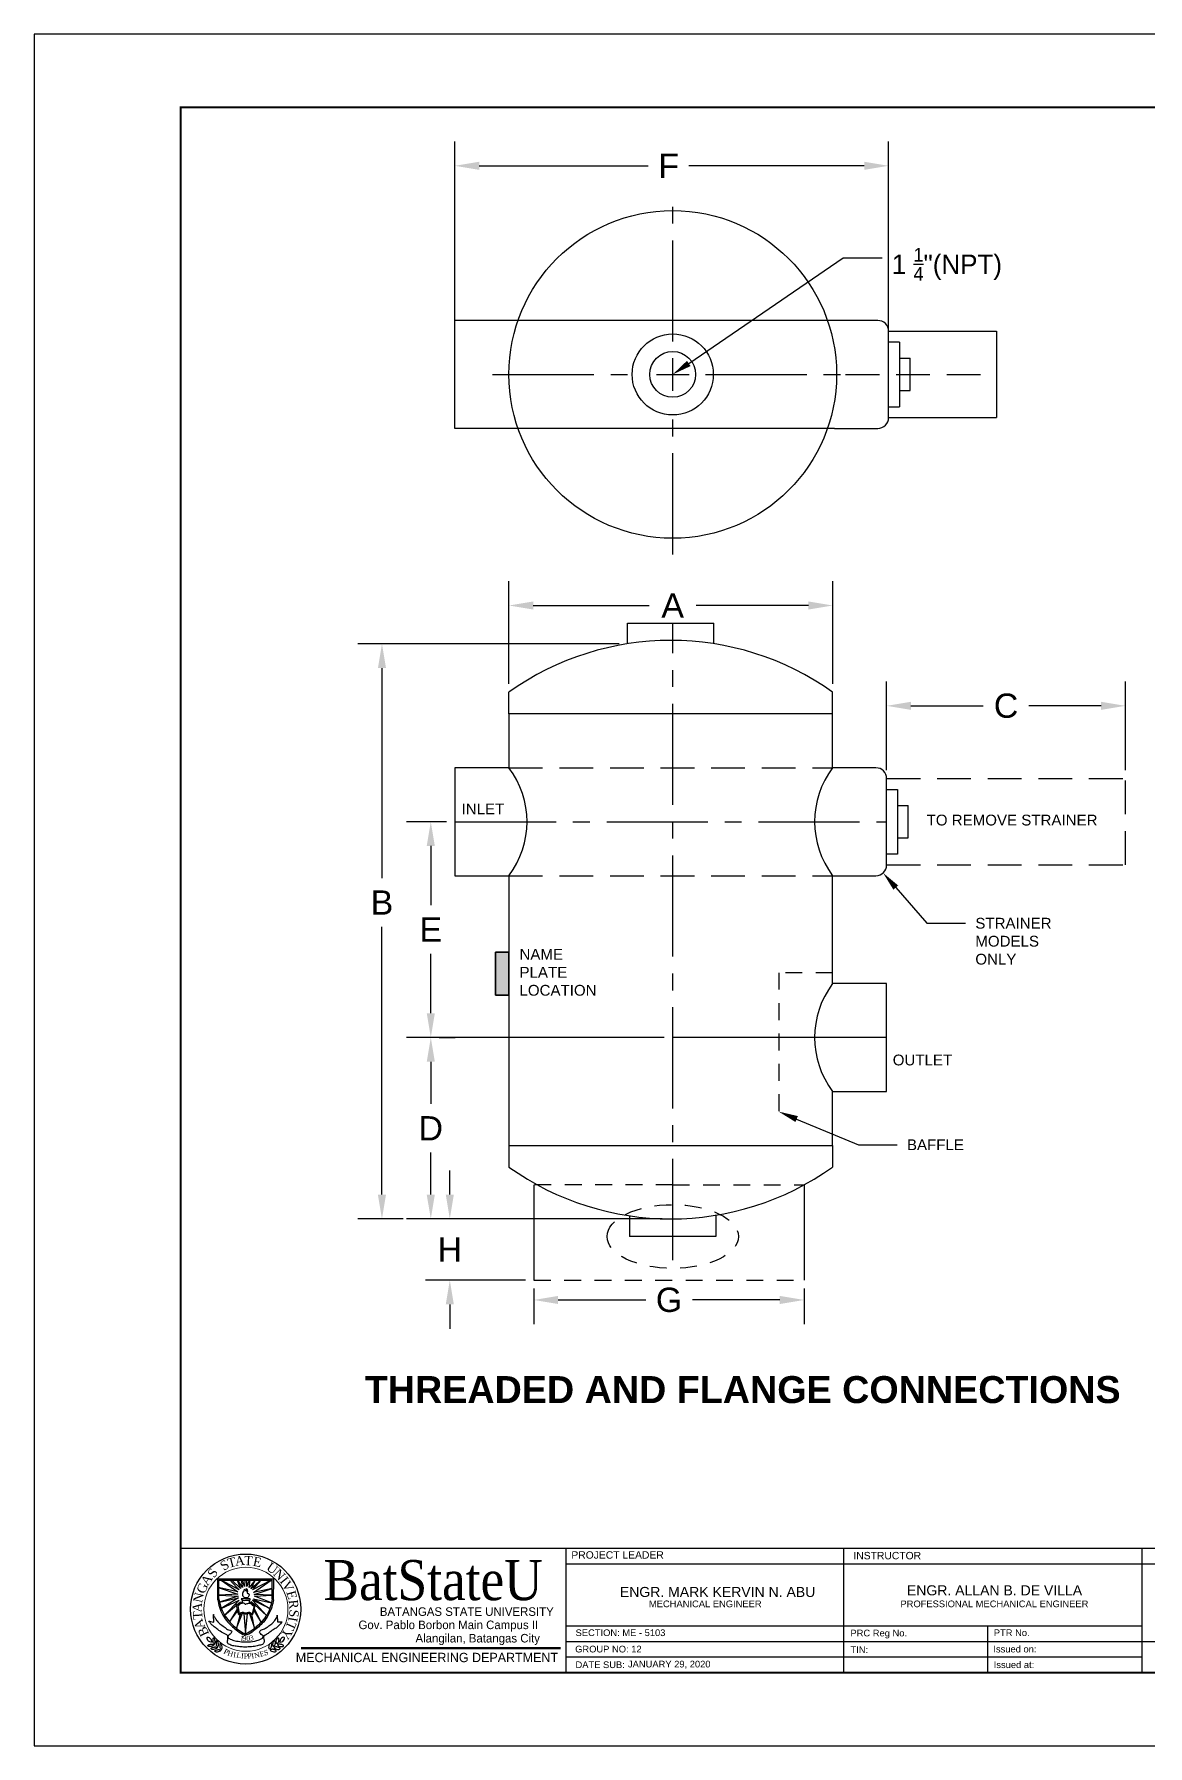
# Model space of a CAD drawing. Header units: inches. Extents: x 57.7 to 75.7, y 31.8 to 44.5.
# Drawn here: x 57.69 to 65.94, y 31.82 to 44.51 of the extents above; entities that cross this region are included whole.
import ezdxf
from ezdxf import colors
from ezdxf.entities.mleader import LeaderData, LeaderLine
from ezdxf.enums import TextEntityAlignment as Align
from ezdxf.math import Vec2, Vec3

# ---------------------------------------------------------------- set-up
doc = ezdxf.new("R2010")
doc.units = ezdxf.units.IN
doc.header["$MEASUREMENT"] = 0
for name, pattern in [('CENTER2', [1.125, 0.75, -0.125, 0.125, -0.125]), ('DASHED2', [0.375, 0.25, -0.125]), ('HIDDEN2', [0.1875, 0.125, -0.0625])]:
    doc.linetypes.add(name, pattern=pattern)
doc.layers.add('.1', color=1, linetype='Continuous')
doc.layers.add('template', color=7, linetype='Continuous')
doc.styles.add('arial', font='arial.ttf')
doc.styles.add('CGOTHIC', font='GOTHIC.TTF')
doc.styles.add('GARAMOND', font='GARA.TTF')
doc.dimstyles.get("Standard").update_dxf_attribs({"dimtxt": 0.18, "dimasz": 0.18, "dimexe": 0.18, "dimexo": 0.0625, "dimgap": 0.09, "dimtad": 0, "dimtih": 1, "dimtoh": 1, "dimdec": 4, "dimzin": 0, "dimdsep": 46, "dimtxsty": 'Standard', "dimcen": 0.09, "dimadec": 0, "dimazin": 0, "dimtfac": 1, "dimtdec": 4, "dimtofl": 0, "dimtmove": 0, "dimatfit": 3, "dimfxl": 1, "dimtolj": 1, "dimtzin": 0, "dimarcsym": 0})

# ---------------------------------------------------------------- blocks, each defined once
blk = doc.blocks.new('*U1')
at = {"color": 0, "linetype": 'CENTER2', "transparency": 16777216}
for p, q in [((0, 0.243), (0, 1.335)), ((-1.335, 0), (-0.243, 0)), ((0.243, 0), (1.335, 0)), ((0, -1.335), (0, -0.243))]:
    blk.add_line(p, q, dxfattribs=at)
at = {"color": 0, "linetype": 'Continuous', "transparency": 16777216}
for p, q in [((-0.121, 0), (0.121, 0)), ((0, -0.121), (0, 0.121))]:
    blk.add_line(p, q, dxfattribs=at)
blk = doc.blocks.new('*D2')
at = {"color": 0, "lineweight": -2, "transparency": 16777216}
for p, q in [((60.804, 41.655), (60.804, 43.719)), ((64.018, 41.735), (64.018, 43.719)), ((60.984, 43.539), (62.237, 43.539)), ((63.838, 43.539), (62.538, 43.539))]:
    blk.add_line(p, q, dxfattribs=at)
at = {"color": 0, "transparency": 16777216}
for points in [[(60.984, 43.569), (60.984, 43.509), (60.804, 43.539)], [(63.838, 43.569), (63.838, 43.509), (64.018, 43.539)]]:
    blk.add_solid(points, dxfattribs=at)
at = {"layer": 'Defpoints', "color": 0, "transparency": 16777216}
for p in [(64.018, 43.539), (64.018, 41.672), (60.804, 41.592)]:
    blk.add_point(p, dxfattribs=at)
at = {"color": 0, "transparency": 16777216, "insert": (62.388, 43.539), "char_height": 0.18, "width": 0.30704, "attachment_point": 5, "style": 'arial'}
blk.add_mtext('\\A1;F', dxfattribs=at)
blk = doc.blocks.new('*D3')
at = {"color": 0, "lineweight": -2, "transparency": 16777216}
for p, q in [((61.204, 39.698), (61.204, 40.459)), ((63.604, 39.698), (63.604, 40.459)), ((61.384, 40.279), (62.244, 40.279)), ((63.424, 40.279), (62.593, 40.279))]:
    blk.add_line(p, q, dxfattribs=at)
at = {"color": 0, "transparency": 16777216}
for points in [[(61.384, 40.309), (61.384, 40.249), (61.204, 40.279)], [(63.424, 40.309), (63.424, 40.249), (63.604, 40.279)]]:
    blk.add_solid(points, dxfattribs=at)
at = {"layer": 'Defpoints', "color": 0, "transparency": 16777216}
for p in [(63.604, 40.279), (61.204, 39.636), (63.604, 39.636)]:
    blk.add_point(p, dxfattribs=at)
at = {"color": 0, "transparency": 16777216, "insert": (62.418, 40.279), "char_height": 0.18, "attachment_point": 5, "style": 'arial'}
blk.add_mtext('\\A1;A', dxfattribs=at)
blk = doc.blocks.new('*D4')
at = {"color": 0, "lineweight": -2, "transparency": 16777216}
for p, q in [((64.004, 39.058), (64.004, 39.715)), ((65.774, 39.058), (65.774, 39.715)), ((64.184, 39.535), (64.719, 39.535)), ((65.594, 39.535), (65.059, 39.535))]:
    blk.add_line(p, q, dxfattribs=at)
at = {"color": 0, "transparency": 16777216}
for points in [[(64.184, 39.565), (64.184, 39.505), (64.004, 39.535)], [(65.594, 39.565), (65.594, 39.505), (65.774, 39.535)]]:
    blk.add_solid(points, dxfattribs=at)
at = {"layer": 'Defpoints', "color": 0, "transparency": 16777216}
for p in [(65.774, 39.535), (64.004, 38.996), (65.774, 38.996)]:
    blk.add_point(p, dxfattribs=at)
at = {"color": 0, "transparency": 16777216, "insert": (64.889, 39.535), "char_height": 0.18, "attachment_point": 5, "style": 'arial'}
blk.add_mtext('\\A1;C', dxfattribs=at)
blk = doc.blocks.new('*D5')
at = {"color": 0, "lineweight": -2, "transparency": 16777216}
for p, q in [((60.741, 38.676), (60.445, 38.676)), ((60.625, 38.496), (60.625, 38.056)), ((60.625, 37.256), (60.625, 37.696)), ((62.356, 37.076), (60.445, 37.076))]:
    blk.add_line(p, q, dxfattribs=at)
at = {"color": 0, "transparency": 16777216}
for points in [[(60.595, 38.496), (60.655, 38.496), (60.625, 38.676)], [(60.595, 37.256), (60.655, 37.256), (60.625, 37.076)]]:
    blk.add_solid(points, dxfattribs=at)
at = {"layer": 'Defpoints', "color": 0, "transparency": 16777216}
for p in [(60.804, 38.676), (60.625, 37.076), (62.418, 37.076)]:
    blk.add_point(p, dxfattribs=at)
at = {"color": 0, "transparency": 16777216, "insert": (60.625, 37.876), "char_height": 0.18, "attachment_point": 5, "style": 'arial'}
blk.add_mtext('\\A1;E', dxfattribs=at)
blk = doc.blocks.new('*D6')
at = {"color": 0, "lineweight": -2, "transparency": 16777216}
for p, q in [((60.688, 37.076), (60.805, 37.076)), ((60.625, 36.896), (60.625, 36.583)), ((60.625, 35.911), (60.625, 36.223)), ((62.036, 35.731), (60.445, 35.731))]:
    blk.add_line(p, q, dxfattribs=at)
at = {"color": 0, "transparency": 16777216}
for points in [[(60.595, 36.896), (60.655, 36.896), (60.625, 37.076)], [(60.595, 35.911), (60.655, 35.911), (60.625, 35.731)]]:
    blk.add_solid(points, dxfattribs=at)
at = {"layer": 'Defpoints', "color": 0, "transparency": 16777216}
for p in [(60.625, 37.076), (60.625, 37.076), (62.098, 35.731)]:
    blk.add_point(p, dxfattribs=at)
at = {"color": 0, "transparency": 16777216, "insert": (60.625, 36.403), "char_height": 0.18, "attachment_point": 5, "style": 'arial'}
blk.add_mtext('\\A1;D', dxfattribs=at)
blk = doc.blocks.new('*D7')
at = {"color": 0, "lineweight": -2, "transparency": 16777216}
for p, q in [((62.021, 39.995), (60.083, 39.995)), ((60.263, 39.815), (60.263, 38.257)), ((60.263, 35.911), (60.263, 37.897)), ((60.419, 35.731), (60.083, 35.731))]:
    blk.add_line(p, q, dxfattribs=at)
at = {"color": 0, "transparency": 16777216}
for points in [[(60.233, 39.815), (60.293, 39.815), (60.263, 39.995)], [(60.233, 35.911), (60.293, 35.911), (60.263, 35.731)]]:
    blk.add_solid(points, dxfattribs=at)
at = {"layer": 'Defpoints', "color": 0, "transparency": 16777216}
for p in [(60.263, 39.995), (62.084, 39.995), (60.481, 35.731)]:
    blk.add_point(p, dxfattribs=at)
at = {"color": 0, "transparency": 16777216, "insert": (60.263, 38.077), "char_height": 0.18, "attachment_point": 5, "style": 'arial'}
blk.add_mtext('\\A1;B', dxfattribs=at)
blk = doc.blocks.new('*D9')
at = {"color": 0, "lineweight": -2, "transparency": 16777216}
for p, q in [((60.766, 35.911), (60.766, 36.091)), ((62.341, 35.731), (60.586, 35.731)), ((61.327, 35.277), (60.586, 35.277)), ((60.766, 35.097), (60.766, 34.917))]:
    blk.add_line(p, q, dxfattribs=at)
at = {"color": 0, "transparency": 16777216}
for points in [[(60.736, 35.911), (60.796, 35.911), (60.766, 35.731)], [(60.736, 35.097), (60.796, 35.097), (60.766, 35.277)]]:
    blk.add_solid(points, dxfattribs=at)
at = {"layer": 'Defpoints', "color": 0, "transparency": 16777216}
for p in [(62.404, 35.731), (60.766, 35.277), (61.389, 35.277)]:
    blk.add_point(p, dxfattribs=at)
at = {"color": 0, "transparency": 16777216, "insert": (60.766, 35.504), "char_height": 0.18, "attachment_point": 5, "style": 'arial'}
blk.add_mtext('\\A1;H', dxfattribs=at)
blk = doc.blocks.new('*D10')
at = {"color": 0, "lineweight": -2, "transparency": 16777216}
for p, q in [((61.389, 35.215), (61.389, 34.95)), ((63.392, 35.215), (63.392, 34.95)), ((61.569, 35.13), (62.218, 35.13)), ((63.212, 35.13), (62.564, 35.13))]:
    blk.add_line(p, q, dxfattribs=at)
at = {"color": 0, "transparency": 16777216}
for points in [[(61.569, 35.16), (61.569, 35.1), (61.389, 35.13)], [(63.212, 35.16), (63.212, 35.1), (63.392, 35.13)]]:
    blk.add_solid(points, dxfattribs=at)
at = {"layer": 'Defpoints', "color": 0, "transparency": 16777216}
for p in [(61.389, 35.277), (63.392, 35.277), (63.392, 35.13)]:
    blk.add_point(p, dxfattribs=at)
at = {"color": 0, "transparency": 16777216, "insert": (62.391, 35.13), "char_height": 0.18, "attachment_point": 5, "style": 'arial'}
blk.add_mtext('\\A1;G', dxfattribs=at)

msp = doc.modelspace()

# ---------------------------------------------------------------- hatches: boundary and pattern name
at = {"true_color": 0x000000}
h = msp.add_hatch(color=18, dxfattribs=at)
h.dxf.hatch_style = 1
h.paths.add_polyline_path([(61.20389, 37.70882), (61.10484, 37.70882), (61.10484, 37.38882), (61.20389, 37.38882)])

# ---------------------------------------------------------------- linework, layer by layer
at = {"layer": '.1', "color": 0}
msp.add_line((75.58125, 44.51447), (57.68552, 44.51447), dxfattribs=at)
for p, q in [((63.53437, 42.39224), (60.80389, 42.39224)), ((60.80389, 41.59224), (60.80389, 42.39224)), ((63.61846, 42.39224), (63.53437, 42.39224)), ((63.93846, 42.39224), (63.61846, 42.39224)), ((64.01846, 41.67224), (64.01846, 42.31224)), ((64.01846, 42.31224), (64.81846, 42.31224)), ((64.81846, 42.31224), (64.81846, 41.67224)), ((64.01846, 41.99224), (64.01846, 42.23224)), ((64.09846, 42.23224), (64.01846, 42.23224)), ((64.09846, 42.23224), (64.09846, 41.75224)), ((64.09846, 42.11224), (64.17846, 42.11224)), ((64.17846, 41.87224), (64.17846, 42.11224)), ((64.01846, 41.75224), (64.09846, 41.75224)), ((64.09846, 41.87224), (64.17846, 41.87224)), ((64.01846, 41.67224), (64.81846, 41.67224)), ((63.53437, 41.59224), (60.80389, 41.59224)), ((63.61846, 41.59224), (63.53437, 41.59224)), ((63.61846, 41.59224), (63.93846, 41.59224)), ((62.08389, 39.99537), (62.08389, 40.14888)), ((62.08389, 40.14888), (62.72389, 40.14888)), ((62.72389, 39.99537), (62.72389, 40.14888)), ((61.20389, 39.47577), (61.20389, 39.63577)), ((63.60389, 39.47577), (63.60389, 39.63577)), ((63.60389, 39.47577), (61.20389, 39.47577)), ((61.20389, 39.47577), (61.20389, 39.07577)), ((61.20389, 39.47577), (61.20389, 39.07577)), ((63.60389, 39.07577), (63.60389, 39.47577)), ((61.20389, 39.07577), (60.80389, 39.07577)), ((60.80389, 39.07577), (60.80389, 38.27577)), ((63.92389, 39.07577), (63.60389, 39.07577)), ((64.00389, 38.35577), (64.00389, 38.99577)), ((64.00389, 38.67577), (64.00389, 38.91577)), ((64.00389, 38.91577), (64.08389, 38.91577)), ((64.08389, 38.91577), (64.08389, 38.43577)), ((64.08389, 38.79577), (64.16389, 38.79577)), ((64.16389, 38.55577), (64.16389, 38.79577)), ((64.08389, 38.55577), (64.16389, 38.55577)), ((64.08389, 38.43577), (64.00389, 38.43577)), ((60.80389, 38.27577), (61.20389, 38.27577)), ((61.20389, 38.27577), (61.20389, 36.27577)), ((63.60389, 38.27577), (63.92389, 38.27577)), ((63.60389, 37.47577), (63.60389, 38.27577)), ((61.10484, 37.38882), (61.10484, 37.70882)), ((61.10484, 37.70882), (61.20389, 37.70882)), ((61.10484, 37.38882), (61.10484, 37.70882)), ((61.10484, 37.70882), (61.20389, 37.70882)), ((61.20389, 37.70882), (61.10484, 37.70882)), ((61.10484, 37.70882), (61.10484, 37.38882)), ((61.20389, 37.70882), (61.20389, 37.38882)), ((61.20389, 37.38882), (61.20389, 37.70882)), ((63.60389, 37.47577), (63.60389, 37.55577)), ((64.00389, 37.47577), (63.60389, 37.47577)), ((64.00389, 36.67577), (64.00389, 37.47577)), ((61.20389, 37.38882), (61.10484, 37.38882)), ((61.20389, 37.38882), (61.10484, 37.38882)), ((61.10484, 37.38882), (61.20389, 37.38882)), ((64.00389, 37.07577), (62.41846, 37.07577)), ((63.60389, 36.27577), (63.60389, 36.67577)), ((63.60389, 36.27577), (63.60389, 36.67577)), ((63.60389, 36.67577), (64.00389, 36.67577)), ((61.20389, 36.27577), (63.60389, 36.27577)), ((61.20389, 36.27577), (61.20389, 36.11577)), ((63.60389, 36.27577), (63.60389, 36.11577)), ((61.38941, 35.98325), (61.38941, 35.2771)), ((62.41846, 35.98325), (62.41846, 35.98325)), ((63.39242, 35.98325), (63.39242, 35.2771)), ((62.09846, 35.75393), (62.09846, 35.60043)), ((62.73846, 35.75393), (62.73846, 35.60043)), ((62.73846, 35.60043), (62.09846, 35.60043))]:
    msp.add_line(p, q)
at = {"linetype": 'DASHED2'}
for p, q in [((63.69989, 41.99224), (64.81846, 41.99224)), ((61.20389, 39.07577), (63.60389, 39.07577)), ((64.00389, 38.99577), (64.80389, 38.99577)), ((64.00389, 38.99577), (65.77423, 38.99577)), ((65.77423, 38.35577), (65.77423, 38.99577)), ((64.00389, 38.35577), (65.77423, 38.35577)), ((61.20389, 38.27577), (63.60389, 38.27577))]:
    msp.add_line(p, q, dxfattribs=at)
at = {"linetype": 'CENTER2'}
for p, q in [((62.41846, 35.42546), (62.41846, 40.14888)), ((60.80389, 38.67577), (64.00389, 38.67577))]:
    msp.add_line(p, q, dxfattribs=at)
at = {"linetype": 'HIDDEN2'}
for p, q in [((63.60389, 37.55577), (63.20389, 37.55577)), ((63.20389, 37.55577), (63.20389, 36.52662)), ((62.41846, 35.98325), (61.38941, 35.98325)), ((62.41846, 35.98325), (63.39242, 35.98325)), ((61.38941, 35.2771), (63.39242, 35.2771))]:
    msp.add_line(p, q, dxfattribs=at)
for radius in [1.21456, 0.30079, 0.30079, 0.16987]:
    msp.add_circle((62.41846, 41.99224), radius)
for centre, radius, start, end in [((63.93846, 42.31224), 0.08, 0, 90), ((63.93846, 41.67224), 0.08, 270, 0), ((62.40389, 37.95577), 2.06456, 54.462322, 125.537678), ((60.67552, 38.67577), 0.66271, 322.872964, 37.127036), ((64.13227, 38.67577), 0.66271, 142.872964, 217.127036), ((63.92389, 38.99577), 0.08, 0, 90), ((63.92389, 38.35577), 0.08, 270, 0), ((64.13227, 37.07577), 0.66271, 142.872964, 217.127036), ((62.40389, 37.79577), 2.06456, 234.462322, 305.537678)]:
    msp.add_arc(centre, radius, start, end)
msp.add_ellipse((62.41846, 35.60043), major_axis=(-0.48698, 0), ratio=0.48474322, dxfattribs=at)
at = {"layer": 'template'}
for p, q in [((57.68552, 44.51447), (57.68552, 31.82477)), ((58.77011, 33.29007), (75.03896, 33.29007)), ((61.62661, 33.29027), (61.62661, 32.36706)), ((61.62661, 33.29007), (61.62661, 32.36706)), ((63.6833, 33.29027), (63.6833, 32.36706)), ((63.6833, 33.29007), (63.6833, 32.36706)), ((65.89883, 32.36706), (65.89883, 33.29007)), ((61.62661, 33.1747), (71.82422, 33.1747)), ((59.04524, 33.06363), (59.46195, 33.06285)), ((59.04524, 32.90741), (59.04524, 33.06363)), ((59.19392, 32.96703), (59.05013, 32.99832)), ((59.05013, 32.99832), (59.19392, 32.94846)), ((59.05408, 33.05226), (59.45024, 33.05226)), ((59.05408, 32.91364), (59.05408, 33.05226)), ((59.2037, 32.98072), (59.07067, 33.05226)), ((59.07067, 33.05226), (59.19392, 32.96703)), ((59.1499, 33.05226), (59.14403, 33.04622)), ((59.14403, 33.04622), (59.2037, 32.98072)), ((59.21446, 32.99049), (59.1499, 33.05226)), ((59.1949, 33.05226), (59.19001, 33.05226)), ((59.19001, 33.05226), (59.21446, 32.99049)), ((59.22913, 32.99734), (59.1949, 33.05226)), ((59.22913, 33.05226), (59.21878, 33.04904)), ((59.21878, 33.04904), (59.22913, 32.99734)), ((59.24381, 33.00516), (59.22913, 33.05226)), ((59.24772, 33.05226), (59.24381, 33.00516)), ((59.26141, 33.05226), (59.24772, 33.05226)), ((59.27902, 33.05226), (59.26141, 33.00614)), ((59.26141, 33.00614), (59.26141, 33.05226)), ((59.32206, 33.05226), (59.27902, 32.99929)), ((59.27902, 32.99929), (59.28587, 33.05226)), ((59.28587, 33.05226), (59.27902, 33.05226)), ((59.36706, 33.05226), (59.29369, 32.98952)), ((59.29369, 32.98952), (59.32206, 33.05226)), ((59.4414, 33.05226), (59.30445, 32.97974)), ((59.30445, 32.97974), (59.36706, 33.05226)), ((59.3113, 32.96117), (59.4414, 33.05226)), ((59.45024, 32.91247), (59.45024, 33.05226)), ((59.45907, 32.90741), (59.46195, 33.06285)), ((59.19783, 32.93282), (59.05883, 32.89054)), ((59.05883, 32.89054), (59.19881, 32.92108)), ((59.19392, 32.94846), (59.05893, 32.94259)), ((59.05893, 32.94259), (59.19783, 32.93282)), ((59.19881, 32.92108), (59.07225, 32.84335)), ((59.07225, 32.84335), (59.2037, 32.90349)), ((59.2037, 32.90349), (59.09623, 32.79368)), ((59.09623, 32.79368), (59.21348, 32.89176)), ((59.22725, 32.90486), (59.22725, 32.88667)), ((59.2776, 32.90269), (59.2776, 32.88451)), ((59.40675, 32.79148), (59.29271, 32.89469)), ((59.43169, 32.84235), (59.30445, 32.90349)), ((59.30445, 32.90349), (59.40675, 32.79148)), ((59.30662, 32.80105), (59.3237, 32.86664)), ((59.45024, 32.99147), (59.3113, 32.96117)), ((59.3113, 32.91522), (59.43169, 32.84235)), ((59.3113, 32.91522), (59.44421, 32.88482)), ((59.31521, 32.9465), (59.45024, 32.99147)), ((59.45024, 32.94064), (59.31521, 32.9465)), ((59.31717, 32.93282), (59.45024, 32.94064)), ((59.44421, 32.88482), (59.31717, 32.93282)), ((58.98267, 32.74904), (59.01582, 32.74217)), ((59.01582, 32.74217), (59.01391, 32.79186)), ((59.18903, 32.83701), (59.13287, 32.74409)), ((59.13287, 32.74409), (59.19098, 32.82235)), ((59.18288, 32.86616), (59.19683, 32.8021)), ((59.18364, 32.6966), (59.22815, 32.80768)), ((59.21153, 32.79791), (59.18364, 32.6966)), ((59.19369, 32.8648), (59.20415, 32.80523)), ((59.23989, 32.80475), (59.25216, 32.65372)), ((59.25216, 32.65372), (59.26728, 32.80573)), ((59.28, 32.80475), (59.31944, 32.6956)), ((59.31944, 32.6956), (59.29761, 32.79888)), ((59.31551, 32.85957), (59.30087, 32.80419)), ((59.31228, 32.82821), (59.36701, 32.73923)), ((59.36701, 32.73923), (59.31815, 32.84092)), ((59.48594, 32.79228), (59.48797, 32.7435)), ((59.48797, 32.7435), (59.52052, 32.74457)), ((61.62661, 32.715), (65.89883, 32.715)), ((64.75116, 32.715), (64.75116, 32.36706)), ((61.62661, 32.59902), (68.02165, 32.59902)), ((61.62661, 32.48304), (63.48945, 32.48304)), ((61.62661, 32.48304), (65.89883, 32.48304)), ((63.6833, 32.48304), (65.54613, 32.48304)), ((57.68552, 31.82477), (75.58125, 31.82477))]:
    msp.add_line(p, q, dxfattribs=at)
at = {"layer": 'template', "linetype": 'Continuous', "ltscale": 0.5}
msp.add_line((63.6833, 33.29007), (63.6833, 32.36706), dxfattribs=at)
at = {"layer": 'template', "linetype": 'Continuous', "lineweight": 50}
msp.add_line((59.665, 32.54883), (61.58668, 32.54883), dxfattribs=at)
at = {"layer": 'template', "linetype": 'Continuous', "const_width": 0.01538}
msp.add_lwpolyline([(58.77011, 32.36706), (75.03896, 32.36706), (75.03896, 43.97217), (58.77011, 43.97217)], close=True, dxfattribs=at)
at = {"layer": 'template'}
msp.add_circle((59.25289, 32.83836), 0.4079, dxfattribs=at)
at = {"layer": 'template', "lineweight": 20}
for centre, radius in [((59.25289, 32.83836), 0.4079), ((59.25436, 32.83719), 0.31151)]:
    msp.add_circle(centre, radius, dxfattribs=at)
at = {"layer": 'template'}
for points in [[(59.04524, 32.90741), (59.05793, 32.85328), (59.08434, 32.79267), (59.12053, 32.74183), (59.19292, 32.67634), (59.24182, 32.64798), (59.25161, 32.64505)], [(59.05408, 32.91364), (59.06676, 32.85951), (59.09317, 32.7989), (59.12937, 32.74806), (59.20175, 32.68257), (59.25066, 32.65421), (59.26044, 32.65128)], [(59.18288, 32.86616), (59.18272, 32.87313), (59.19298, 32.87461), (59.20416, 32.87887), (59.21775, 32.88567), (59.22725, 32.88667), (59.22725, 32.89089)], [(59.45024, 32.91364), (59.43755, 32.85951), (59.41114, 32.7989), (59.37495, 32.74806), (59.30257, 32.68257), (59.25366, 32.65421), (59.24388, 32.65128)], [(59.45907, 32.90741), (59.44639, 32.85328), (59.41998, 32.79267), (59.38379, 32.74183), (59.3114, 32.67634), (59.26249, 32.64798), (59.25271, 32.64505)], [(59.32349, 32.86583), (59.32127, 32.87365), (59.31029, 32.87104), (59.30402, 32.87417), (59.29931, 32.87992), (59.29251, 32.8841), (59.28676, 32.88828), (59.2776, 32.88828)], [(59.19683, 32.8021), (59.20571, 32.79571), (59.21513, 32.79791), (59.2214, 32.80459), (59.22815, 32.80768), (59.23761, 32.80768), (59.24493, 32.80616), (59.25225, 32.8025), (59.26427, 32.80511), (59.27159, 32.8072), (59.28, 32.80475), (59.29761, 32.79888), (59.30662, 32.80105)], [(59.20415, 32.80523), (59.21408, 32.80523), (59.21565, 32.80941), (59.22245, 32.81307), (59.23395, 32.81568), (59.24493, 32.81046), (59.25172, 32.80941), (59.26061, 32.80993), (59.26741, 32.81307), (59.27734, 32.81411), (59.28362, 32.81359), (59.28937, 32.80941), (59.2925, 32.8068), (59.30087, 32.80419)], [(58.99739, 32.59241), (58.97776, 32.59944), (58.96867, 32.61349), (58.9675, 32.62726), (58.96926, 32.6296), (58.98127, 32.62843), (58.99329, 32.61759), (58.99798, 32.60705), (58.99944, 32.5971), (58.99944, 32.59212), (58.99827, 32.59212), (58.99563, 32.59475), (58.99534, 32.59475)], [(59.02137, 32.57893), (59.02633, 32.59196), (59.02509, 32.60809), (59.02199, 32.61739), (59.01516, 32.62359), (59.01206, 32.62297), (59.00957, 32.61429), (59.00895, 32.60622), (59.01019, 32.59692), (59.01019, 32.5932), (59.01392, 32.58699), (59.02137, 32.57955), (59.02261, 32.57955)], [(59.48388, 32.57971), (59.47946, 32.59293), (59.48138, 32.60899), (59.48487, 32.61816), (59.49195, 32.62407), (59.49503, 32.62332), (59.49715, 32.61454), (59.49743, 32.60646), (59.4958, 32.59721), (59.49564, 32.59349), (59.49166, 32.58745), (59.48391, 32.58033), (59.48267, 32.58038)], [(59.5084, 32.59217), (59.52831, 32.59837), (59.53798, 32.61204), (59.53973, 32.62574), (59.53807, 32.62815), (59.52601, 32.62749), (59.51355, 32.61716), (59.50843, 32.60683), (59.50655, 32.59694), (59.50634, 32.59197), (59.50751, 32.59192), (59.51026, 32.59444), (59.51055, 32.59443)], [(59.01646, 32.57237), (59.00535, 32.56395), (58.98952, 32.56061), (58.97972, 32.56098), (58.97184, 32.56579), (58.97157, 32.56895), (58.97921, 32.57377), (58.98677, 32.57663), (58.99605, 32.57805), (58.99962, 32.57909), (59.00662, 32.57726), (59.01586, 32.5722), (59.01621, 32.57101)], [(59.04137, 32.551), (59.03026, 32.54257), (59.01443, 32.53924), (59.00463, 32.5396), (58.99675, 32.54442), (58.99648, 32.54757), (59.00412, 32.55239), (59.01168, 32.55525), (59.02096, 32.55667), (59.02454, 32.55772), (59.03153, 32.55588), (59.04077, 32.55082), (59.04112, 32.54963)], [(59.06862, 32.53167), (59.05751, 32.52325), (59.04168, 32.51991), (59.03188, 32.52028), (59.02401, 32.52509), (59.02373, 32.52824), (59.03137, 32.53307), (59.03894, 32.53592), (59.04822, 32.53735), (59.05179, 32.53839), (59.05879, 32.53656), (59.06803, 32.5315), (59.06838, 32.5303)], [(59.04628, 32.55755), (59.05125, 32.57058), (59.05, 32.58671), (59.0469, 32.59601), (59.04007, 32.60222), (59.03697, 32.6016), (59.03448, 32.59291), (59.03386, 32.58485), (59.0351, 32.57554), (59.0351, 32.57182), (59.03883, 32.56562), (59.04628, 32.55817), (59.04752, 32.55817)], [(59.07353, 32.53822), (59.0785, 32.55125), (59.07726, 32.56738), (59.07415, 32.57669), (59.06733, 32.58289), (59.06422, 32.58227), (59.06174, 32.57358), (59.06112, 32.56552), (59.06236, 32.55621), (59.06236, 32.55249), (59.06608, 32.54629), (59.07353, 32.53885), (59.07478, 32.53885)], [(59.43006, 32.54122), (59.42564, 32.55444), (59.42756, 32.5705), (59.43105, 32.57967), (59.43813, 32.58558), (59.44121, 32.58483), (59.44332, 32.57605), (59.44361, 32.56797), (59.44198, 32.55872), (59.44182, 32.55501), (59.43784, 32.54896), (59.43009, 32.54184), (59.42884, 32.54189)], [(59.43469, 32.53446), (59.44544, 32.52558), (59.46112, 32.52159), (59.47093, 32.52154), (59.47899, 32.52602), (59.4794, 32.52916), (59.47197, 32.5343), (59.46453, 32.53747), (59.45532, 32.53928), (59.45179, 32.54047), (59.44472, 32.53893), (59.43528, 32.53426), (59.43488, 32.53309)], [(59.4581, 32.55939), (59.45368, 32.57261), (59.4556, 32.58868), (59.45909, 32.59784), (59.46617, 32.60376), (59.46924, 32.60301), (59.47136, 32.59422), (59.47165, 32.58614), (59.47002, 32.5769), (59.46986, 32.57318), (59.46588, 32.56713), (59.45813, 32.56001), (59.45688, 32.56006)], [(59.46273, 32.55263), (59.47348, 32.54375), (59.48916, 32.53976), (59.49897, 32.53972), (59.50703, 32.54419), (59.50744, 32.54733), (59.50001, 32.55247), (59.49257, 32.55564), (59.48336, 32.55745), (59.47983, 32.55864), (59.47276, 32.55711), (59.46332, 32.55244), (59.46292, 32.55126)], [(59.48852, 32.57295), (59.49926, 32.56407), (59.51494, 32.56007), (59.52475, 32.56003), (59.53281, 32.56451), (59.53322, 32.56765), (59.52579, 32.57279), (59.51835, 32.57596), (59.50914, 32.57777), (59.50561, 32.57896), (59.49854, 32.57742), (59.4891, 32.57275), (59.48871, 32.57158)]]:
    msp.add_spline(points, degree=3, dxfattribs=at)
for points, end_tangent in [([(59.19369, 32.8648), (59.20728, 32.87211), (59.21669, 32.88047), (59.2261, 32.88309), (59.23552, 32.88413), (59.24493, 32.88047), (59.24859, 32.87577), (59.25225, 32.87316), (59.25747, 32.87786), (59.2695, 32.88047), (59.281, 32.88256), (59.29355, 32.87682), (59.30191, 32.86846), (59.31237, 32.8648), (59.31551, 32.86637), (59.31551, 32.85957)], (0, -1)), ([(59.22475, 32.91741), (59.24056, 32.91655), (59.25702, 32.9159), (59.26807, 32.91611), (59.27782, 32.9172), (59.28323, 32.91676), (59.28345, 32.91157), (59.28345, 32.90724), (59.2815, 32.90334), (59.27695, 32.90269), (59.26785, 32.90183), (59.25204, 32.90183), (59.2332, 32.90139), (59.22843, 32.90421), (59.22302, 32.90767), (59.22453, 32.91763), (59.22453, 32.91871)], (-1, 0))]:
    msp.add_spline(points, degree=3, dxfattribs=dict(at, end_tangent=end_tangent))
at = {"layer": 'template', "start_tangent": (-1, 0)}
msp.add_spline([(59.25095, 32.92097), (59.23861, 32.92768), (59.23211, 32.93786), (59.23211, 32.94911), (59.23211, 32.95777), (59.23471, 32.96232), (59.23731, 32.97098), (59.24121, 32.97011), (59.2425, 32.97877), (59.2451, 32.98526), (59.24857, 32.9805), (59.25528, 32.97444), (59.26048, 32.97444), (59.26005, 32.98137), (59.25767, 32.98764), (59.2581, 32.98981), (59.26438, 32.9844), (59.26438, 32.97942), (59.26546, 32.97466), (59.26546, 32.96946), (59.26351, 32.96145), (59.26828, 32.95409), (59.27413, 32.95431), (59.27781, 32.94478), (59.27673, 32.93699), (59.2711, 32.92638), (59.26568, 32.92184), (59.25897, 32.92054), (59.25074, 32.92054), (59.25117, 32.92054)], degree=3, dxfattribs=at)
at = {"layer": 'template'}
for points, knots in [([(59.52052, 32.74457), (59.52124, 32.74459), (59.52562, 32.74377), (59.5008, 32.7205), (59.48563, 32.70051), (59.45455, 32.68329), (59.4259, 32.66401), (59.40493, 32.64712), (59.3823, 32.63972), (59.38692, 32.6162), (59.39252, 32.59746), (59.37926, 32.57455), (59.35192, 32.56938), (59.31628, 32.56013), (59.27246, 32.55679), (59.2296, 32.55573), (59.19155, 32.56156), (59.15799, 32.56513), (59.13375, 32.57383), (59.12061, 32.58374), (59.11588, 32.59262), (59.11975, 32.60861), (59.12312, 32.62441), (59.11766, 32.65168), (59.07888, 32.65968), (59.04932, 32.68474), (59.02178, 32.70604), (58.99826, 32.72211), (58.99028, 32.73786), (58.97737, 32.75002), (58.9824, 32.74936), (58.98768, 32.748)], [1.52509566, 1.52509566, 1.52509566, 1.52509566, 1.53207344, 1.58461165, 1.6335577, 1.69806939, 1.76871142, 1.82363102, 1.85615423, 1.87443349, 1.94275521, 1.95956409, 2.0138373, 2.08171566, 2.16866491, 2.25326121, 2.31812611, 2.38039581, 2.43947884, 2.45720036, 2.4700917, 2.49227239, 2.54351783, 2.56029693, 2.63925905, 2.72163109, 2.78010421, 2.83264791, 2.87108644, 2.88537242, 2.91114476, 2.91114476, 2.91114476, 2.91114476]), ([(59.01685, 32.79705), (59.00776, 32.79705), (59.02987, 32.76766), (59.04027, 32.74725), (59.06837, 32.72229), (59.0999, 32.70387), (59.12042, 32.68306), (59.15344, 32.67775), (59.1456, 32.66105), (59.13704, 32.65207), (59.1256, 32.64512), (59.11673, 32.62739), (59.1446, 32.6116), (59.17643, 32.60245), (59.21582, 32.59561), (59.24815, 32.59602), (59.28615, 32.59537), (59.32848, 32.60045), (59.3636, 32.61474), (59.3828, 32.62611), (59.38285, 32.63839), (59.37252, 32.6459), (59.36591, 32.65507), (59.35399, 32.6613), (59.35762, 32.67361), (59.36855, 32.68666), (59.39339, 32.69063), (59.41924, 32.70903), (59.4438, 32.72586), (59.46221, 32.7445), (59.47358, 32.76142), (59.48358, 32.77401), (59.48596, 32.7901), (59.48594, 32.79228)], [0, 0, 0, 0, 0.05015677, 0.09732989, 0.16941511, 0.23846923, 0.29738227, 0.34519032, 0.36160902, 0.38475292, 0.41540171, 0.43521016, 0.48008218, 0.54908588, 0.63759308, 0.69239675, 0.72818115, 0.84754613, 0.9203779, 0.94487982, 0.95929114, 0.97972207, 1.01030939, 1.0239692, 1.04625377, 1.06606424, 1.11908078, 1.17380836, 1.241086, 1.28254417, 1.31829324, 1.35059418, 1.37988475, 1.37988475, 1.37988475, 1.37988475]), ([(59.01394, 32.79595), (59.01477, 32.79691), (59.01628, 32.79757), (59.01855, 32.79754), (59.0189, 32.79753)], [3.0484676524, 3.0484676524, 3.0484676524, 3.0484676524, 3.0588690437, 3.0607909809, 3.0607909809, 3.0607909809, 3.0607909809]), ([(59.24729, 32.71363), (59.24947, 32.71328), (59.25328, 32.71268), (59.25604, 32.71295), (59.25811, 32.71357)], [0, 0, 0, 0, 0.0114553424, 0.0200747395, 0.0200747395, 0.0200747395, 0.0200747395]), ([(59.24729, 32.70991), (59.24947, 32.70956), (59.25328, 32.70896), (59.25604, 32.70923), (59.25811, 32.70985)], [0, 0, 0, 0, 0.0114553424, 0.0200747395, 0.0200747395, 0.0200747395, 0.0200747395]), ([(59.24831, 32.70111), (59.25014, 32.7014), (59.25319, 32.70183), (59.25552, 32.70168), (59.2569, 32.70134)], [0.0017854758, 0.0017854758, 0.0017854758, 0.0017854758, 0.0114553424, 0.0182365583, 0.0182365583, 0.0182365583, 0.0182365583]), ([(59.24861, 32.69744), (59.25033, 32.69771), (59.25315, 32.69809), (59.25535, 32.69797), (59.25653, 32.69771)], [0.0023117887, 0.0023117887, 0.0023117887, 0.0023117887, 0.0114553424, 0.0176246016, 0.0176246016, 0.0176246016, 0.0176246016])]:
    msp.add_open_spline(points, degree=3, knots=knots, dxfattribs=at)

# ---------------------------------------------------------------- block references
at = {"linetype": 'CENTER2'}
msp.add_blockref('*U1', (62.41846, 41.99224), dxfattribs=at)

# ---------------------------------------------------------------- texts
at = {"attachment_point": 1, "style": 'arial'}
for s, width, insert, char_height in [('INLET', 0.7272267, (60.85324, 38.81062), 0.08), ('TO REMOVE STRAINER', 2.1910135, (64.30039, 38.72805), 0.08), ('OUTLET', 0.8379025, (64.04905, 36.94922), 0.08), ('{\\fArial|b1|i0|c0|p34;THREADED AND FLANGE CONNECTIONS}', 5.724042, (60.13563, 34.56571), 0.2)]:
    msp.add_mtext_dynamic_manual_height_columns(s, width=width, gutter_width=1, heights=[0], dxfattribs=dict(at, insert=insert, char_height=char_height))
at = {"insert": (61.28247, 37.73275), "char_height": 0.08, "width": 1.1088, "attachment_point": 1, "style": 'arial'}
msp.add_mtext('NAME\\PPLATE\\PLOCATION\\P', dxfattribs=at)
at = {"layer": 'template', "style": 'arial'}
for s, height, p in [('PROJECT LEADER', 0.0548152, (61.66692, 33.2122)), ('INSTRUCTOR', 0.054804, (63.75771, 33.20732)), ('ENGR. MARK KERVIN N. ABU', 0.0743713, (62.02642, 32.92794)), ('ENGR. ALLAN B. DE VILLA', 0.0743713, (64.15413, 32.94012)), ('MECHANICAL ENGINEER', 0.0495808, (62.24212, 32.85208)), ('PROFESSIONAL MECHANICAL ENGINEER', 0.0495808, (64.10628, 32.85208)), ('SECTION: ME - 5103', 0.0495808, (61.69834, 32.63802)), ('PRC Reg No.', 0.0495808, (63.73587, 32.63562)), ('PTR No.', 0.049581, (64.79839, 32.63802)), ('GROUP NO: 12', 0.0495808, (61.69501, 32.51669)), ('TIN:', 0.049581, (63.73587, 32.5126)), ('Issued on:', 0.049581, (64.79506, 32.51669)), ('DATE SUB:', 0.049581, (61.69776, 32.40071)), ('JANUARY 29, 2020', 0.0495808, (62.08651, 32.40547)), ('Issued at:', 0.049581, (64.79785, 32.40071))]:
    msp.add_text(s, height=height, dxfattribs=at).set_placement(p)
at = {"layer": 'template', "width": 1}
for s, height, style, p in [('BatStateU', 0.297489, 'GARAMOND', (60.642, 32.90438)), ('Gov. Pablo Borbon Main Campus II', 0.0633222, 'CGOTHIC', (60.75502, 32.68957)), ('BATANGAS STATE UNIVERSITY', 0.0633222, 'CGOTHIC', (60.89186, 32.78783)), ('Alangilan, Batangas City', 0.0633222, 'CGOTHIC', (60.97279, 32.59059))]:
    msp.add_text(s, height=height, dxfattribs=dict(at, style=style)).set_placement(p, align=Align.CENTER)
at = {"layer": 'template', "attachment_point": 1}
for s, insert, char_height, width, rotation in [('{\\fTimes New Roman|b0|i0|c0|p18;S}', (58.96377, 33.10242), 0.0679829, 5.3490982, 56.110392), ('{\\fTimes New Roman|b0|i0|c0|p18;S}', (59.05366, 33.17719), 0.0679829, 5.3490982, 33.231794), ('{\\fTimes New Roman|b0|i0|c0|p18;T}', (59.11058, 33.20906), 0.0679829, 5.3490982, 14.44799), ('{\\fTimes New Roman|b0|i0|c0|p18;A}', (59.16882, 33.22654), 0.0679829, 5.3490982, 5.718517), ('{\\fTimes New Roman|b0|i0|c0|p18;T}', (59.24384, 33.2328), 0.0679829, 0.057557, 356.815034), ('{\\fTimes New Roman|b0|i0|c0|p18;E}', (59.31534, 33.22761), 0.0679829, 5.3490982, 348.690449), ('{\\fTimes New Roman|b0|i0|c0|p18;U}', (59.44009, 33.19002), 0.0679829, 5.3490982, 323.501255), ('{\\fTimes New Roman|b0|i0|c0|p18;N}', (59.50077, 33.14365), 0.0679829, 5.3490982, 314.135636), ('{\\fTimes New Roman|b0|i0|c0|p18;G}', (58.88448, 32.97375), 0.0679829, 5.3490982, 65.934744), ('{\\fTimes New Roman|b0|i0|c0|p18;A}', (58.91415, 33.0435), 0.0679829, 5.3490982, 56.110392), ('{\\fTimes New Roman|b0|i0|c0|p18;I}', (59.55488, 33.08704), 0.0679829, 5.3490982, 308.645401), ('{\\fTimes New Roman|b0|i0|c0|p18;V}', (59.57857, 33.05655), 0.0679829, 5.3490982, 298.200173), ('{\\fTimes New Roman|b0|i0|c0|p18;A}', (58.85665, 32.81644), 0.0679829, 5.3490982, 85.537049), ('{\\fTimes New Roman|b0|i0|c0|p18;N}', (58.86218, 32.89476), 0.0679829, 5.3490982, 77.561612), ('{\\fTimes New Roman|b0|i0|c0|p18;E}', (59.61906, 32.98235), 0.0679829, 5.3490982, 285.478678), ('{\\fTimes New Roman|b0|i0|c0|p18;R}', (59.63853, 32.91175), 0.0679829, 5.3490982, 276.199548), ('{\\fTimes New Roman|b0|i0|c0|p18;T}', (58.86579, 32.75859), 0.0679829, 5.3490982, 94.266522), ('{\\fTimes New Roman|b0|i0|c0|p18;A}', (58.88999, 32.68061), 0.0679829, 5.3490982, 110.366728), ('{\\fTimes New Roman|b0|i0|c0|p18;T}', (59.63106, 32.72933), 0.0679829, 5.3490982, 245.977986), ('{\\fTimes New Roman|b0|i0|c0|p18;I}', (59.63953, 32.77337), 0.0679829, 5.3490982, 259.810801), ('{\\fTimes New Roman|b0|i0|c0|p18;S}', (59.64705, 32.83208), 0.0679829, 5.3490982, 266.058573), ('{\\fTimes New Roman|b0|i0|c0|p18;B}', (58.92273, 32.62545), 0.0679829, 5.3490982, 115.184082), ('{\\fTimes New Roman|b0|i0|c0|p18;1}', (59.21421, 32.64436), 0.0380704, 5.3490982, 350.696744), ('{\\fTimes New Roman|b0|i0|c0|p18;9}', (59.22894, 32.64044), 0.0380704, 5.3490982, 359.89652), ('{\\fTimes New Roman|b0|i0|c0|p18;0}', (59.25716, 32.63965), 0.0380704, 5.3490982, 359.89652), ('{\\fTimes New Roman|b0|i0|c0|p18;3}', (59.27775, 32.6401), 0.0380704, 5.3490982, 14.572685), ('{\\fTimes New Roman|b0|i0|c0|p18;Y}', (59.60394, 32.66594), 0.0679829, 5.3490982, 237.493978), ('{\\fTimes New Roman|b0|i0|c0|p18;P}', (59.10213, 32.54632), 0.0380704, 5.3490982, 333.244975), ('{\\fTimes New Roman|b0|i0|c0|p18;P}', (59.10319, 32.54632), 0.0380704, 5.3490982, 333.244975), ('{\\fTimes New Roman|b0|i0|c0|p18;H}', (59.12596, 32.53286), 0.0380704, 5.3490982, 342.36893), ('{\\fTimes New Roman|b0|i0|c0|p18;I}', (59.16475, 32.52027), 0.0380704, 5.3490982, 350.744632), ('{\\fTimes New Roman|b0|i0|c0|p18;L}', (59.18822, 32.51679), 0.0380704, 5.3490982, 350.696744), ('{\\fTimes New Roman|b0|i0|c0|p18;I}', (59.21996, 32.51083), 0.0380704, 5.3490982, 357.832532), ('{\\fTimes New Roman|b0|i0|c0|p18;P}', (59.23907, 32.50907), 0.0380704, 5.3490982, 359.89652), ('{\\fTimes New Roman|b0|i0|c0|p18;P}', (59.26309, 32.50783), 0.0380704, 5.3490982, 7.516181), ('{\\fTimes New Roman|b0|i0|c0|p18;I}', (59.29221, 32.5092), 0.0380704, 5.3490982, 9.039112), ('{\\fTimes New Roman|b0|i0|c0|p18;N}', (59.31183, 32.51093), 0.0380704, 5.3490982, 12.924469), ('{\\fTimes New Roman|b0|i0|c0|p18;E}', (59.35199, 32.52106), 0.0380704, 5.3490982, 14.572685), ('{\\fTimes New Roman|b0|i0|c0|p18;S}', (59.38427, 32.53037), 0.0380704, 5.3490982, 14.572685)]:
    msp.add_mtext(s, dxfattribs=dict(at, insert=insert, char_height=char_height, width=width, rotation=rotation))
at = {"layer": 'template', "linetype": 'Continuous', "lineweight": 0, "insert": (59.62432, 32.51396), "char_height": 0.0692257, "width": 2.1973377, "attachment_point": 1}
msp.add_mtext('{\\fCentury Gothic|b0|i0|c0|p34;\\C7;MECHANICAL ENGINEERING DEPARTMENT}', dxfattribs=at)

# ---------------------------------------------------------------- dimensions: what is measured, and where the dimension line sits
for base, p1, p2, text, picture, middle in [((64.01846, 43.53885), (60.80389, 41.59224), (64.01846, 41.67224), 'F', '*D2', (62.38776, 43.53885)), ((63.60389, 40.27899), (61.20389, 39.63577), (63.60389, 39.63577), 'A', '*D3', (62.41846, 40.27899))]:
    dim = msp.add_linear_dim(base=base, p1=p1, p2=p2, text=text, dimstyle='Standard', override={"dimtxsty": 'arial'})
    dim.commit()
    dim.dimension.update_dxf_attribs({"geometry": picture, "text_midpoint": middle, "dimtype": 160})
for base, p1, p2, text, picture, middle in [((60.26337, 39.99537), (60.48126, 35.73121), (62.08389, 39.99537), 'B', '*D7', (60.26337, 38.07686)), ((60.76643, 35.2771), (62.40389, 35.73121), (61.38941, 35.2771), 'H', '*D9', (60.76643, 35.50415))]:
    dim = msp.add_linear_dim(base=base, p1=p1, p2=p2, angle=90, text=text, dimstyle='Standard', override={"dimtxsty": 'arial'})
    dim.commit()
    dim.dimension.update_dxf_attribs({"geometry": picture, "text_midpoint": middle, "dimtype": 160})
for base, p1, p2, text, picture, middle in [((65.77423, 39.53512), (64.00389, 38.99577), (65.77423, 38.99577), 'C', '*D4', (64.88906, 39.53512)), ((63.39242, 35.13036), (61.38941, 35.2771), (63.39242, 35.2771), 'G', '*D10', (62.39092, 35.13036))]:
    dim = msp.add_linear_dim(base=base, p1=p1, p2=p2, text=text, dimstyle='Standard', override={"dimtxsty": 'arial'})
    dim.commit()
    dim.dimension.update_dxf_attribs({"geometry": picture, "text_midpoint": middle})
for p1, p2, text, picture, middle in [((60.80389, 38.67577), (62.41846, 37.07577), 'E', '*D5', (60.62526, 37.87577)), ((62.09846, 35.73121), (60.62526, 37.07577), 'D', '*D6', (60.62526, 36.40349))]:
    dim = msp.add_linear_dim(base=(60.62526, 37.07577), p1=p1, p2=p2, angle=90, text=text, dimstyle='Standard', override={"dimtxsty": 'arial'})
    dim.commit()
    dim.dimension.update_dxf_attribs({"geometry": picture, "text_midpoint": middle})

# ---------------------------------------------------------------- leaders
ml = msp.add_multileader_mtext('Standard')
ml.set_content('\\A1;1 {\\H0.7x;\\S1/4;}"(NPT)', color=256)
ml.set_leader_properties()
ml.build(insert=Vec2(0, 0))
ml.multileader.update_dxf_attribs({"text_right_attachment_type": 6, "dogleg_length": 0.36, "arrow_head_size": 0.144})
ctx = ml.context
ctx.base_point, ctx.char_height, ctx.arrow_head_size, ctx.landing_gap_size, ctx.plane_origin = Vec3(63.96995, 42.85775), 0.144, 0.144, 0.072, Vec3(62.41846, 41.99224)
ctx.right_attachment = 6
notes = []
notes.append((ctx, [(0, (1, 1, 0), (63.68195, 42.85775), (1, 0), 0.288, [(0, [(62.41846, 41.99224)], 0, [])])]))
ctx.mtext.insert, ctx.mtext.flow_direction = Vec3(64.04195, 42.92975), 5
ml = msp.add_multileader_mtext('Standard')
ml.set_content('STRAINER\\PMODELS\\PONLY', color=256, style='arial')
ml.set_leader_properties()
ml.build(insert=Vec2(0, 0))
ml.multileader.update_dxf_attribs({"text_right_attachment_type": 6, "dogleg_length": 0.36, "arrow_head_size": 0.144})
ctx = ml.context
ctx.base_point, ctx.char_height, ctx.arrow_head_size, ctx.landing_gap_size, ctx.plane_origin = Vec3(64.58947, 37.92268), 0.08, 0.144, 0.072, Vec3(63.97752, 38.2964)
ctx.right_attachment = 6
notes.append((ctx, [(0, (1, 1, 0), (64.30147, 37.92268), (1, 0), 0.288, [(0, [(63.97752, 38.2964)], 0, [])])]))
ctx.mtext.insert, ctx.mtext.flow_direction = Vec3(64.66147, 37.96337), 5
ml = msp.add_multileader_mtext('Standard')
ml.set_content('BAFFLE', color=256, style='arial')
ml.set_leader_properties()
ml.build(insert=Vec2(0, 0))
ml.multileader.update_dxf_attribs({"text_right_attachment_type": 6, "dogleg_length": 0.36, "arrow_head_size": 0.144})
ctx = ml.context
ctx.base_point, ctx.char_height, ctx.arrow_head_size, ctx.landing_gap_size, ctx.plane_origin = Vec3(64.08248, 36.28088), 0.08, 0.144, 0.072, Vec3(63.20389, 36.52662)
ctx.right_attachment = 6
notes.append((ctx, [(0, (1, 1, 0), (63.79448, 36.28088), (1, 0), 0.288, [(0, [(63.20389, 36.52662)], 0, [])])]))
ctx.mtext.insert, ctx.mtext.flow_direction = Vec3(64.15448, 36.32088), 5
for ctx, leaders in notes:
    for number, flags, end, landing, length, lines in leaders:
        leader = LeaderData()
        leader.index, (leader.has_last_leader_line, leader.has_dogleg_vector, leader.attachment_direction) = number, flags
        leader.last_leader_point, leader.dogleg_vector, leader.dogleg_length = Vec3(end), Vec3(landing), length
        for number, points, colour, breaks in lines:
            line = LeaderLine()
            line.index, line.vertices, line.color, line.breaks = number, Vec3.list(points), colors.encode_raw_color(colour), breaks
            leader.lines.append(line)
        ctx.leaders.append(leader)

doc.saveas('drawing.dxf')
